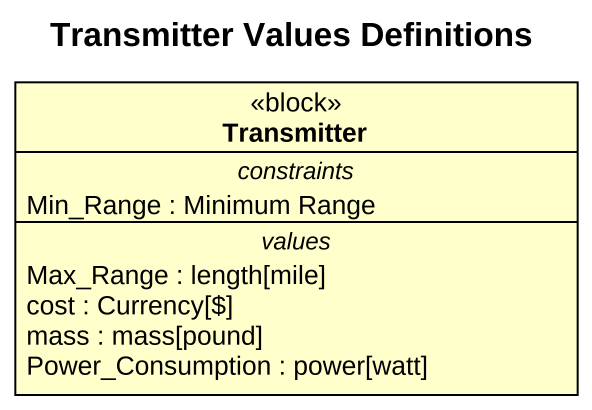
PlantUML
@startuml
title Transmitter Values Definitions
hide circle
hide empty members
class Transmitter <<block>> {
  -- constraints --
  Min_Range : Minimum Range
  -- values --
  Max_Range : length[mile]
  cost : Currency[$]
  mass : mass[pound]
  Power_Consumption : power[watt]
}
@enduml
